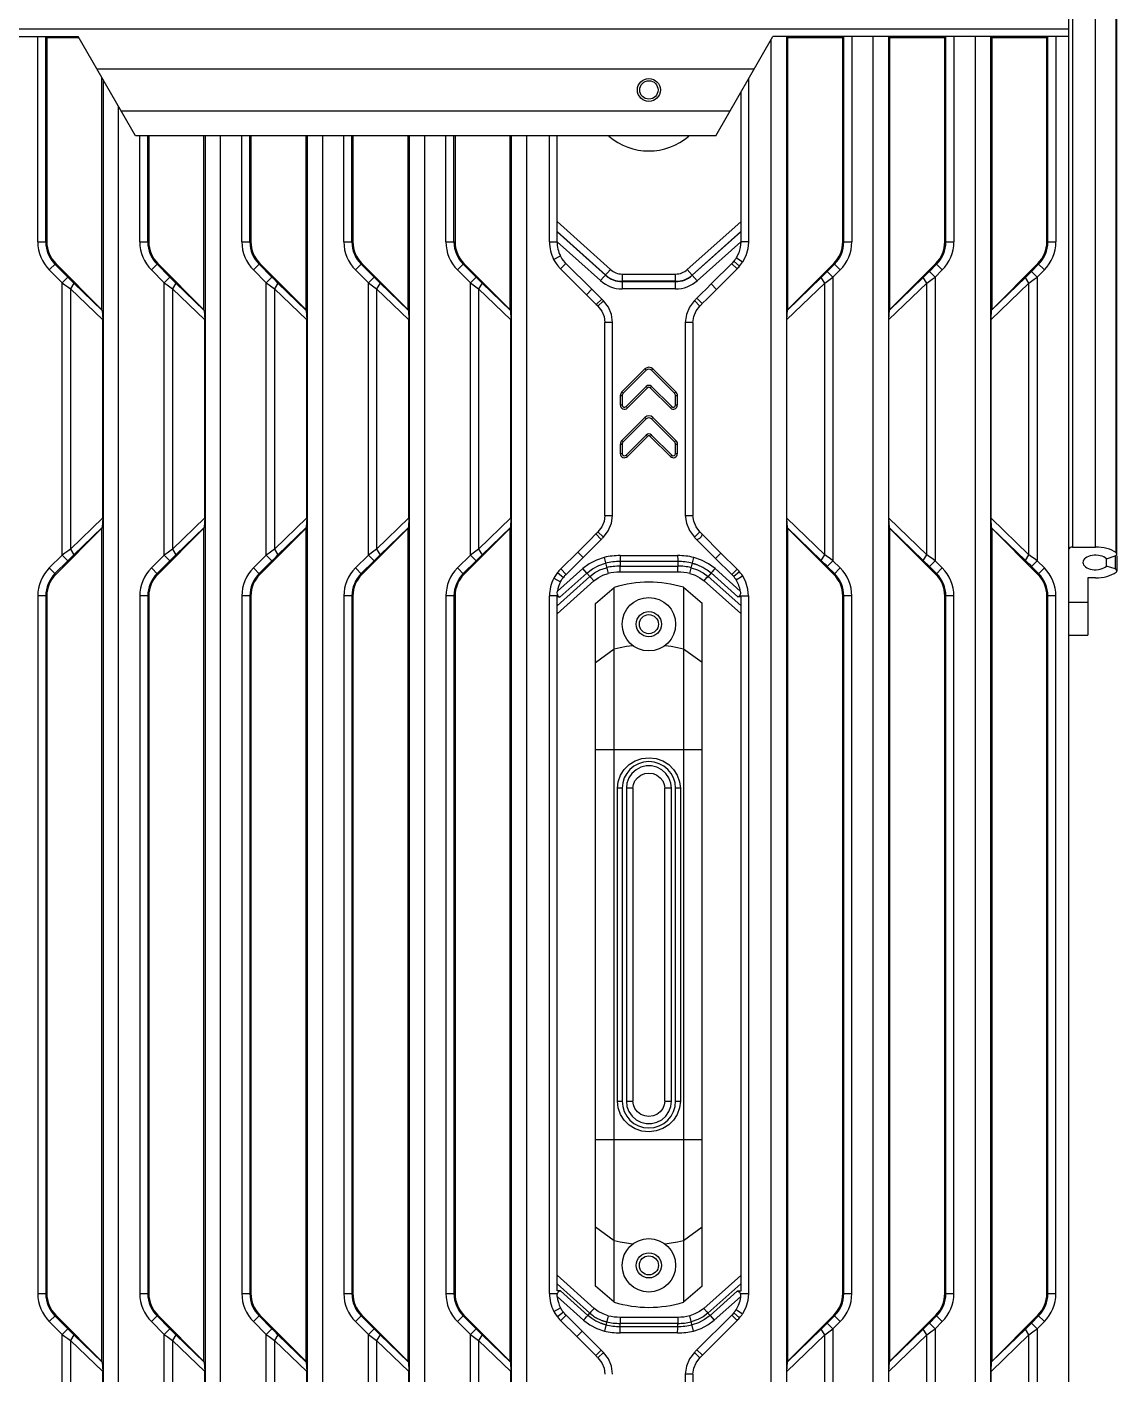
# Model space of a CAD drawing. Header units: millimetres. Extents: x -3132 to 28633, y 682 to 5849.
# Drawn here: x 3323.7 to 3466.5, y 1895 to 2071.5 of the extents above; entities that cross this region are included whole.
import ezdxf

# ---------------------------------------------------------------- set-up
doc = ezdxf.new("R2010")
doc.units = ezdxf.units.MM

msp = doc.modelspace()

# ---------------------------------------------------------------- linework, layer by layer
at = {"linetype": 'Continuous'}
for p, q in [((3460.154, 1837.759), (3460.154, 2564.759)), ((3460.654, 2399.146), (3460.654, 2003.372)), ((3463.654, 2003.372), (3463.654, 2399.146)), ((3466.351, 2002.639), (3466.351, 2399.878)), ((3466.465, 2002.455), (3466.465, 2075.373)), ((3291.654, 2071.259), (3460.154, 2071.259)), ((3301.154, 2070.259), (3330.398, 2070.259)), ((3325.09, 2043.343), (3325.09, 2070.259)), ((3326.143, 2043.343), (3326.145, 2070.266)), ((3326.278, 2070.127), (3326.151, 2070.259)), ((3337.904, 2057.259), (3330.398, 2070.259)), ((3413.904, 2057.259), (3421.409, 2070.259)), ((3460.154, 2070.259), (3421.409, 2070.259)), ((3423.182, 2070.259), (3423.182, 1847.259)), ((3423.323, 2070.127), (3423.192, 2070.258)), ((3430.55, 2070.127), (3430.675, 2070.259)), ((3430.684, 2043.343), (3430.672, 2070.266)), ((3431.737, 2070.259), (3431.737, 2043.343)), ((3434.555, 1847.259), (3434.555, 2070.259)), ((3436.552, 2070.259), (3436.552, 1847.259)), ((3436.693, 2070.127), (3436.562, 2070.258)), ((3443.92, 2070.127), (3444.045, 2070.259)), ((3444.054, 2043.343), (3444.042, 2070.266)), ((3445.107, 2070.259), (3445.107, 2043.343)), ((3447.925, 1847.259), (3447.925, 2070.259)), ((3449.922, 2070.259), (3449.922, 1847.259)), ((3450.063, 2070.127), (3449.932, 2070.258)), ((3457.29, 2070.127), (3457.415, 2070.259)), ((3457.424, 2043.343), (3457.412, 2070.266)), ((3458.477, 2070.259), (3458.477, 2043.343)), ((3326.278, 2070.127), (3326.278, 2043.343)), ((3326.278, 2070.127), (3330.475, 2070.127)), ((3421.185, 1847.259), (3421.185, 2069.87)), ((3423.323, 2070.127), (3430.55, 2070.127)), ((3423.323, 2070.127), (3423.323, 2034.453)), ((3430.55, 2043.343), (3430.55, 2070.127)), ((3436.693, 2070.127), (3443.92, 2070.127)), ((3436.693, 2070.127), (3436.693, 2034.453)), ((3443.92, 2043.343), (3443.92, 2070.127)), ((3450.063, 2070.127), (3457.29, 2070.127)), ((3450.063, 2070.127), (3450.063, 2034.453)), ((3457.29, 2043.343), (3457.29, 2070.127)), ((3332.852, 2066.009), (3418.955, 2066.009)), ((3333.504, 2034.46), (3333.504, 2064.88)), ((3333.65, 2064.627), (3333.65, 1847.259)), ((3418.184, 2064.672), (3418.184, 2043.344)), ((3417.184, 2062.94), (3417.184, 2043.354)), ((3335.643, 2061.175), (3335.643, 1847.259)), ((3336.027, 2060.509), (3415.78, 2060.509)), ((3413.904, 2057.259), (3337.904, 2057.259)), ((3338.46, 2043.343), (3338.46, 2057.259)), ((3339.513, 2043.343), (3339.514, 2057.259)), ((3339.648, 2057.259), (3339.648, 2043.343)), ((3346.874, 2034.46), (3346.874, 2057.259)), ((3347.02, 2057.259), (3347.02, 1847.259)), ((3349.013, 2057.259), (3349.013, 1847.259)), ((3351.83, 2043.343), (3351.83, 2057.259)), ((3352.883, 2043.343), (3352.884, 2057.259)), ((3353.018, 2057.259), (3353.018, 2043.343)), ((3360.244, 2034.46), (3360.244, 2057.259)), ((3360.39, 2057.259), (3360.39, 1847.259)), ((3362.383, 2057.259), (3362.383, 1847.259)), ((3365.2, 2043.343), (3365.2, 2057.259)), ((3366.253, 2043.343), (3366.254, 2057.259)), ((3366.388, 2057.259), (3366.388, 2043.343)), ((3373.614, 2034.46), (3373.614, 2057.259)), ((3373.76, 2057.259), (3373.76, 1847.259)), ((3375.753, 2057.259), (3375.753, 1847.259)), ((3378.57, 2043.343), (3378.57, 2057.259)), ((3379.623, 2043.343), (3379.624, 2057.259)), ((3379.758, 2057.259), (3379.758, 2043.343)), ((3386.984, 2034.46), (3386.984, 2057.259)), ((3387.13, 2057.259), (3387.13, 1847.259)), ((3389.123, 2057.259), (3389.123, 1847.259)), ((3392.124, 2043.343), (3392.124, 2057.259)), ((3393.124, 2043.368), (3393.124, 2057.259)), ((3400.13, 2039.715), (3393.123, 2046.002)), ((3417.184, 2045.976), (3410.181, 2039.712)), ((3399.497, 2039.009), (3393.124, 2044.727)), ((3393.124, 2044.668), (3399.467, 2038.976)), ((3417.184, 2044.703), (3410.814, 2039.005)), ((3410.843, 2038.972), (3417.184, 2044.644)), ((3325.09, 2043.343), (3326.278, 2043.343)), ((3338.46, 2043.343), (3339.648, 2043.343)), ((3351.83, 2043.343), (3353.018, 2043.343)), ((3365.2, 2043.343), (3366.388, 2043.343)), ((3378.57, 2043.343), (3379.758, 2043.343)), ((3392.124, 2043.343), (3393.123, 2043.376)), ((3393.124, 2043.375), (3398.834, 2038.27)), ((3411.476, 2038.265), (3417.184, 2043.36)), ((3418.184, 2043.344), (3417.185, 2043.36)), ((3430.55, 2043.343), (3431.737, 2043.343)), ((3443.92, 2043.343), (3445.107, 2043.343)), ((3457.29, 2043.343), (3458.477, 2043.343)), ((3327.449, 2040.514), (3326.609, 2039.674)), ((3329.042, 2038.732), (3327.354, 2040.419)), ((3333.504, 2034.46), (3327.449, 2040.514)), ((3340.819, 2040.514), (3339.979, 2039.674)), ((3342.412, 2038.732), (3340.724, 2040.419)), ((3346.874, 2034.46), (3340.819, 2040.514)), ((3354.189, 2040.514), (3353.349, 2039.674)), ((3355.782, 2038.732), (3354.094, 2040.419)), ((3360.244, 2034.46), (3354.189, 2040.514)), ((3367.559, 2040.514), (3366.719, 2039.674)), ((3369.152, 2038.732), (3367.464, 2040.419)), ((3373.614, 2034.46), (3367.559, 2040.514)), ((3380.929, 2040.514), (3380.089, 2039.674)), ((3382.522, 2038.732), (3380.834, 2040.419)), ((3386.984, 2034.46), (3380.929, 2040.514)), ((3392.679, 2041.052), (3393.571, 2041.505)), ((3393.59, 2039.818), (3394.291, 2040.531)), ((3397.695, 2037.132), (3394.291, 2040.531)), ((3416.087, 2040.62), (3413.31, 2037.835)), ((3416.699, 2039.817), (3415.997, 2040.529)), ((3417.03, 2040.175), (3416.264, 2040.817)), ((3417.428, 2040.703), (3416.585, 2041.243)), ((3429.378, 2040.514), (3423.323, 2034.453)), ((3428.523, 2039.469), (3429.473, 2040.419)), ((3430.218, 2039.674), (3429.378, 2040.514)), ((3442.748, 2040.514), (3436.693, 2034.453)), ((3441.893, 2039.469), (3442.843, 2040.419)), ((3443.588, 2039.674), (3442.748, 2040.514)), ((3456.118, 2040.514), (3450.063, 2034.453)), ((3455.263, 2039.469), (3456.213, 2040.419)), ((3456.958, 2039.674), (3456.118, 2040.514)), ((3326.609, 2039.674), (3328.297, 2037.987)), ((3328.297, 2037.987), (3329.042, 2038.732)), ((3339.979, 2039.674), (3341.667, 2037.987)), ((3341.667, 2037.987), (3342.412, 2038.732)), ((3353.349, 2039.674), (3355.037, 2037.987)), ((3355.037, 2037.987), (3355.782, 2038.732)), ((3366.719, 2039.674), (3368.407, 2037.987)), ((3368.407, 2037.987), (3369.152, 2038.732)), ((3380.089, 2039.674), (3381.777, 2037.987)), ((3381.777, 2037.987), (3382.522, 2038.732)), ((3393.59, 2039.818), (3396.989, 2036.424)), ((3398.834, 2038.27), (3400.13, 2039.715)), ((3401.653, 2039.132), (3408.662, 2039.132)), ((3401.653, 2039.132), (3401.653, 2037.19)), ((3408.662, 2037.19), (3408.662, 2039.132)), ((3410.181, 2039.712), (3411.476, 2038.265)), ((3414.018, 2037.128), (3416.699, 2039.817)), ((3427.736, 2038.696), (3423.309, 2034.422)), ((3428.199, 2037.951), (3427.736, 2038.696)), ((3428.523, 2039.469), (3429.268, 2038.724)), ((3429.268, 2038.724), (3430.218, 2039.674)), ((3429.268, 2038.724), (3429.268, 2001.581)), ((3441.106, 2038.696), (3436.679, 2034.422)), ((3441.569, 2037.951), (3441.106, 2038.696)), ((3441.893, 2039.469), (3442.638, 2038.724)), ((3442.638, 2038.724), (3443.588, 2039.674)), ((3442.638, 2038.724), (3442.638, 2001.581)), ((3454.476, 2038.696), (3450.049, 2034.422)), ((3454.939, 2037.951), (3454.476, 2038.696)), ((3455.263, 2039.469), (3456.008, 2038.724)), ((3456.008, 2038.724), (3456.958, 2039.674)), ((3456.008, 2038.724), (3456.008, 2001.581)), ((3328.297, 2002.318), (3328.297, 2037.987)), ((3329.828, 2037.959), (3329.366, 2037.214)), ((3329.366, 2037.214), (3333.607, 2033.118)), ((3329.366, 2037.214), (3329.366, 2003.091)), ((3333.539, 2034.376), (3329.828, 2037.959)), ((3341.667, 2002.318), (3341.667, 2037.987)), ((3343.198, 2037.959), (3342.736, 2037.214)), ((3342.736, 2037.214), (3346.977, 2033.118)), ((3342.736, 2037.214), (3342.736, 2003.091)), ((3346.909, 2034.376), (3343.198, 2037.959)), ((3355.037, 2002.318), (3355.037, 2037.987)), ((3356.568, 2037.959), (3356.106, 2037.214)), ((3356.106, 2037.214), (3360.347, 2033.118)), ((3356.106, 2037.214), (3356.106, 2003.091)), ((3360.279, 2034.376), (3356.568, 2037.959)), ((3368.407, 2002.318), (3368.407, 2037.987)), ((3369.938, 2037.959), (3369.476, 2037.214)), ((3369.476, 2037.214), (3373.717, 2033.118)), ((3369.476, 2037.214), (3369.476, 2003.091)), ((3373.649, 2034.376), (3369.938, 2037.959)), ((3381.777, 2002.318), (3381.777, 2037.987)), ((3383.308, 2037.959), (3382.846, 2037.214)), ((3382.846, 2037.214), (3387.087, 2033.118)), ((3382.846, 2037.214), (3382.846, 2003.091)), ((3387.019, 2034.376), (3383.308, 2037.959)), ((3396.989, 2036.424), (3397.695, 2037.132)), ((3398.971, 2035.864), (3397.695, 2037.132)), ((3408.662, 2038.183), (3401.653, 2038.183)), ((3401.653, 2038.139), (3408.662, 2038.139)), ((3408.662, 2037.19), (3401.653, 2037.19)), ((3413.31, 2037.835), (3414.017, 2037.129)), ((3423.238, 2033.16), (3428.199, 2037.951)), ((3428.199, 2002.354), (3428.199, 2037.951)), ((3436.608, 2033.16), (3441.569, 2037.951)), ((3441.569, 2002.354), (3441.569, 2037.951)), ((3449.978, 2033.16), (3454.939, 2037.951)), ((3454.939, 2002.354), (3454.939, 2037.951)), ((3396.989, 2036.424), (3398.266, 2035.155)), ((3398.266, 2035.155), (3398.971, 2035.864)), ((3398.486, 2034.936), (3399.195, 2035.642)), ((3411.824, 2034.944), (3411.116, 2035.65)), ((3412.15, 2035.268), (3411.443, 2035.975)), ((3333.539, 2034.376), (3333.607, 2033.118)), ((3346.909, 2034.376), (3346.874, 2034.46)), ((3346.909, 2034.376), (3346.977, 2033.118)), ((3360.279, 2034.376), (3360.244, 2034.46)), ((3360.279, 2034.376), (3360.347, 2033.118)), ((3373.649, 2034.376), (3373.614, 2034.46)), ((3373.649, 2034.376), (3373.717, 2033.118)), ((3387.019, 2034.376), (3386.984, 2034.46)), ((3387.019, 2034.376), (3387.087, 2033.118)), ((3423.238, 2033.16), (3423.306, 2034.425)), ((3423.309, 2034.422), (3423.32, 2034.456)), ((3436.608, 2033.16), (3436.676, 2034.425)), ((3436.679, 2034.422), (3436.69, 2034.456)), ((3449.978, 2033.16), (3450.046, 2034.425)), ((3450.049, 2034.422), (3450.06, 2034.456)), ((3333.607, 2007.187), (3333.607, 2033.118)), ((3346.977, 2007.187), (3346.977, 2033.118)), ((3360.347, 2007.187), (3360.347, 2033.118)), ((3373.717, 2007.187), (3373.717, 2033.118)), ((3387.087, 2007.187), (3387.087, 2033.118)), ((3400.377, 2032.805), (3399.377, 2032.805)), ((3399.377, 2007.501), (3399.377, 2032.805)), ((3400.377, 2007.501), (3400.377, 2032.804)), ((3410.928, 2032.804), (3409.928, 2032.804)), ((3409.928, 2032.804), (3409.928, 2007.5)), ((3410.928, 2032.804), (3410.928, 2007.5)), ((3423.238, 2007.145), (3423.238, 2033.16)), ((3436.608, 2007.145), (3436.608, 2033.16)), ((3449.978, 2007.145), (3449.978, 2033.16)), ((3404.623, 2026.703), (3401.623, 2023.703)), ((3401.8, 2023.527), (3404.8, 2026.527)), ((3404.8, 2026.527), (3404.623, 2026.703)), ((3405.684, 2026.703), (3405.507, 2026.527)), ((3405.507, 2026.527), (3408.507, 2023.527)), ((3408.684, 2023.703), (3405.684, 2026.703)), ((3404.8, 2024.405), (3402.166, 2021.771)), ((3404.977, 2024.229), (3404.8, 2024.405)), ((3405.507, 2024.405), (3405.33, 2024.229)), ((3408.142, 2021.771), (3405.507, 2024.405)), ((3401.654, 2023.173), (3401.404, 2023.173)), ((3401.404, 2023.173), (3401.404, 2021.983)), ((3401.623, 2023.703), (3401.8, 2023.527)), ((3401.654, 2023.173), (3401.654, 2021.983)), ((3402.343, 2021.594), (3404.977, 2024.229)), ((3405.33, 2024.229), (3407.965, 2021.594)), ((3408.507, 2023.527), (3408.684, 2023.703)), ((3408.904, 2023.173), (3408.654, 2023.173)), ((3408.654, 2021.983), (3408.654, 2023.173)), ((3408.904, 2021.983), (3408.904, 2023.173)), ((3401.404, 2021.983), (3401.654, 2021.983)), ((3402.166, 2021.771), (3402.343, 2021.594)), ((3407.965, 2021.594), (3408.142, 2021.771)), ((3408.654, 2021.983), (3408.904, 2021.983)), ((3404.623, 2020.339), (3401.623, 2017.339)), ((3401.8, 2017.163), (3404.8, 2020.163)), ((3404.8, 2020.163), (3404.623, 2020.339)), ((3405.684, 2020.339), (3405.507, 2020.163)), ((3405.507, 2020.163), (3408.507, 2017.163)), ((3408.684, 2017.339), (3405.684, 2020.339)), ((3401.623, 2017.339), (3401.8, 2017.163)), ((3404.8, 2018.041), (3402.166, 2015.407)), ((3402.343, 2015.23), (3404.977, 2017.865)), ((3404.977, 2017.865), (3404.8, 2018.041)), ((3405.507, 2018.041), (3405.33, 2017.865)), ((3405.33, 2017.865), (3407.965, 2015.23)), ((3408.142, 2015.407), (3405.507, 2018.041)), ((3408.507, 2017.163), (3408.684, 2017.339)), ((3401.654, 2016.809), (3401.404, 2016.809)), ((3401.404, 2016.809), (3401.404, 2015.619)), ((3401.404, 2015.619), (3401.654, 2015.619)), ((3401.654, 2016.809), (3401.654, 2015.619)), ((3408.904, 2016.809), (3408.654, 2016.809)), ((3408.654, 2015.619), (3408.654, 2016.809)), ((3408.654, 2015.619), (3408.904, 2015.619)), ((3408.904, 2015.619), (3408.904, 2016.809)), ((3402.166, 2015.407), (3402.343, 2015.23)), ((3407.965, 2015.23), (3408.142, 2015.407)), ((3333.607, 2007.187), (3329.366, 2003.091)), ((3333.607, 2007.187), (3333.539, 2005.929)), ((3346.977, 2007.187), (3342.736, 2003.091)), ((3346.977, 2007.187), (3346.909, 2005.929)), ((3360.347, 2007.187), (3356.106, 2003.091)), ((3360.347, 2007.187), (3360.279, 2005.929)), ((3373.717, 2007.187), (3369.476, 2003.091)), ((3373.717, 2007.187), (3373.649, 2005.929)), ((3387.087, 2007.187), (3382.846, 2003.091)), ((3387.087, 2007.187), (3387.019, 2005.929)), ((3399.377, 2007.501), (3400.377, 2007.501)), ((3409.928, 2007.5), (3410.928, 2007.5)), ((3428.199, 2002.354), (3423.238, 2007.145)), ((3423.306, 2005.88), (3423.238, 2007.145)), ((3441.569, 2002.354), (3436.608, 2007.145)), ((3436.676, 2005.88), (3436.608, 2007.145)), ((3454.939, 2002.354), (3449.978, 2007.145)), ((3450.046, 2005.88), (3449.978, 2007.145)), ((3327.449, 1999.79), (3333.504, 2005.845)), ((3329.828, 2002.346), (3333.539, 2005.929)), ((3333.539, 2005.929), (3333.504, 2005.845)), ((3333.504, 1896.673), (3333.504, 2005.845)), ((3340.819, 1999.79), (3346.874, 2005.845)), ((3343.198, 2002.346), (3346.909, 2005.929)), ((3346.909, 2005.929), (3346.874, 2005.845)), ((3346.874, 1896.673), (3346.874, 2005.845)), ((3354.189, 1999.79), (3360.244, 2005.845)), ((3356.568, 2002.346), (3360.279, 2005.929)), ((3360.279, 2005.929), (3360.244, 2005.845)), ((3360.244, 1896.673), (3360.244, 2005.845)), ((3367.559, 1999.79), (3373.614, 2005.845)), ((3369.938, 2002.346), (3373.649, 2005.929)), ((3373.649, 2005.929), (3373.614, 2005.845)), ((3373.614, 1896.673), (3373.614, 2005.845)), ((3380.929, 1999.79), (3386.984, 2005.845)), ((3383.308, 2002.346), (3387.019, 2005.929)), ((3387.019, 2005.929), (3386.984, 2005.845)), ((3386.984, 1896.673), (3386.984, 2005.845)), ((3398.2, 2005.085), (3398.907, 2004.377)), ((3398.481, 2005.364), (3399.189, 2004.657)), ((3411.819, 2005.366), (3411.11, 2004.661)), ((3414.594, 2002.587), (3412.152, 2005.035)), ((3423.307, 2005.866), (3423.323, 2005.866)), ((3423.309, 2005.883), (3427.736, 2001.609)), ((3423.323, 2005.866), (3423.323, 1896.666)), ((3423.323, 2005.852), (3429.378, 1999.79)), ((3436.677, 2005.866), (3436.693, 2005.866)), ((3436.679, 2005.883), (3441.106, 2001.609)), ((3436.693, 2005.866), (3436.693, 1896.666)), ((3436.693, 2005.852), (3442.748, 1999.79)), ((3450.047, 2005.866), (3450.063, 2005.866)), ((3450.049, 2005.883), (3454.476, 2001.609)), ((3450.063, 2005.866), (3450.063, 1896.666)), ((3450.063, 2005.852), (3456.118, 1999.79)), ((3411.445, 2004.328), (3413.887, 2001.88)), ((3460.654, 2003.372), (3463.654, 2003.372)), ((3328.297, 2002.318), (3326.609, 2000.63)), ((3329.042, 2001.573), (3327.354, 1999.885)), ((3329.042, 2001.573), (3328.297, 2002.318)), ((3329.366, 2003.091), (3329.828, 2002.346)), ((3341.667, 2002.318), (3339.979, 2000.63)), ((3342.412, 2001.573), (3340.724, 1999.885)), ((3342.412, 2001.573), (3341.667, 2002.318)), ((3342.736, 2003.091), (3343.198, 2002.346)), ((3355.037, 2002.318), (3353.349, 2000.63)), ((3355.782, 2001.573), (3354.094, 1999.885)), ((3355.782, 2001.573), (3355.037, 2002.318)), ((3356.106, 2003.091), (3356.568, 2002.346)), ((3368.407, 2002.318), (3366.719, 2000.63)), ((3369.152, 2001.573), (3367.464, 1999.885)), ((3369.152, 2001.573), (3368.407, 2002.318)), ((3369.476, 2003.091), (3369.938, 2002.346)), ((3381.777, 2002.318), (3380.089, 2000.63)), ((3382.522, 2001.573), (3380.834, 1999.885)), ((3382.522, 2001.573), (3381.777, 2002.318)), ((3382.846, 2003.091), (3383.308, 2002.346)), ((3395.834, 2002.713), (3393.603, 2000.5)), ((3394.301, 1999.784), (3396.541, 2002.005)), ((3395.834, 2002.713), (3396.541, 2002.005)), ((3399.29, 2002.006), (3399.804, 1999.906)), ((3408.929, 2001.463), (3401.379, 2001.462)), ((3401.379, 2001.462), (3401.379, 2000.863)), ((3401.384, 2002.243), (3408.923, 2002.244)), ((3408.929, 2001.463), (3408.928, 2000.863)), ((3410.526, 1999.904), (3411.044, 2002.002)), ((3414.594, 2002.587), (3413.887, 2001.88)), ((3413.887, 2001.88), (3416.01, 1999.763)), ((3416.712, 2000.475), (3414.594, 2002.587)), ((3427.736, 2001.609), (3428.199, 2002.354)), ((3429.268, 2001.581), (3428.523, 2000.836)), ((3430.218, 2000.63), (3429.268, 2001.581)), ((3441.106, 2001.609), (3441.569, 2002.354)), ((3442.638, 2001.581), (3441.893, 2000.836)), ((3443.588, 2000.63), (3442.638, 2001.581)), ((3454.476, 2001.609), (3454.939, 2002.354)), ((3456.008, 2001.581), (3455.263, 2000.836)), ((3456.958, 2000.63), (3456.008, 2001.581)), ((3465.083, 2001.828), (3466.215, 2002.205)), ((3465.083, 2000.875), (3465.083, 2001.828)), ((3466.215, 2002.205), (3466.215, 2000.498)), ((3466.465, 2002.205), (3466.465, 2000.248)), ((3326.609, 2000.63), (3327.449, 1999.79)), ((3339.979, 2000.63), (3340.819, 1999.79)), ((3353.349, 2000.63), (3354.189, 1999.79)), ((3366.719, 2000.63), (3367.559, 1999.79)), ((3380.089, 2000.63), (3380.929, 1999.79)), ((3393.166, 2000.014), (3393.952, 1999.396)), ((3396.49, 2000.55), (3393.17, 1997.571)), ((3397.007, 1999.965), (3393.499, 1996.817)), ((3393.603, 2000.5), (3394.301, 1999.784)), ((3397.007, 1999.965), (3396.49, 2000.55)), ((3397.007, 1999.965), (3397.409, 1999.52)), ((3408.936, 2000.082), (3401.372, 2000.082)), ((3401.379, 2000.863), (3408.928, 2000.863)), ((3413.305, 1999.972), (3412.904, 1999.527)), ((3416.808, 1996.838), (3413.305, 1999.972)), ((3417.132, 1997.597), (3413.822, 2000.558)), ((3416.712, 2000.475), (3416.01, 1999.763)), ((3417.028, 2000.132), (3416.263, 1999.489)), ((3429.473, 1999.885), (3428.523, 2000.836)), ((3429.378, 1999.79), (3430.218, 2000.63)), ((3442.843, 1999.885), (3441.893, 2000.836)), ((3442.748, 1999.79), (3443.588, 2000.63)), ((3456.213, 1999.885), (3455.263, 2000.836)), ((3456.118, 1999.79), (3456.958, 2000.63)), ((3466.215, 2000.498), (3465.083, 2000.875)), ((3392.697, 1999.288), (3393.585, 1998.827)), ((3393.124, 1995.675), (3397.409, 1999.52)), ((3393.126, 1994.628), (3397.926, 1998.935)), ((3397.555, 1999.358), (3397.409, 1999.52)), ((3397.926, 1998.935), (3397.555, 1999.358)), ((3398.154, 1995.993), (3400.618, 1998.085)), ((3400.618, 1904.433), (3400.618, 1998.085)), ((3409.685, 1998.097), (3412.154, 1996.004)), ((3409.685, 1998.097), (3409.685, 1904.421)), ((3412.388, 1998.94), (3412.76, 1999.362)), ((3412.388, 1998.94), (3417.184, 1994.651)), ((3412.76, 1999.362), (3412.904, 1999.527)), ((3412.904, 1999.527), (3417.184, 1995.698)), ((3416.588, 1999.06), (3417.438, 1999.588)), ((3463.654, 1999.331), (3462.654, 1999.331)), ((3462.654, 1999.331), (3462.654, 1991.825)), ((3325.09, 1996.962), (3325.09, 1905.556)), ((3326.278, 1996.962), (3325.09, 1996.962)), ((3326.143, 1996.962), (3326.143, 1905.556)), ((3326.278, 1996.962), (3326.278, 1905.556)), ((3338.46, 1996.962), (3338.46, 1905.556)), ((3339.648, 1996.962), (3338.46, 1996.962)), ((3339.513, 1996.962), (3339.513, 1905.556)), ((3339.648, 1996.962), (3339.648, 1905.556)), ((3351.83, 1996.962), (3351.83, 1905.556)), ((3353.018, 1996.962), (3351.83, 1996.962)), ((3352.883, 1996.962), (3352.883, 1905.556)), ((3353.018, 1996.962), (3353.018, 1905.556)), ((3366.388, 1996.962), (3365.2, 1996.962)), ((3365.2, 1996.962), (3365.2, 1905.556)), ((3366.253, 1996.962), (3366.253, 1905.556)), ((3366.388, 1996.962), (3366.388, 1905.556)), ((3379.758, 1996.962), (3378.57, 1996.962)), ((3378.57, 1996.962), (3378.57, 1905.556)), ((3379.623, 1996.962), (3379.623, 1905.556)), ((3379.758, 1996.962), (3379.758, 1905.556)), ((3393.269, 1996.962), (3392.124, 1996.962)), ((3392.124, 1905.556), (3392.124, 1996.962)), ((3393.128, 1905.901), (3393.123, 1996.883)), ((3393.124, 1996.883), (3393.499, 1996.817)), ((3416.808, 1996.838), (3417.184, 1996.906)), ((3417.018, 1996.96), (3418.184, 1996.96)), ((3417.077, 1997.047), (3417.02, 1996.962)), ((3417.184, 1996.906), (3417.184, 1905.881)), ((3418.184, 1996.96), (3418.184, 1905.556)), ((3431.737, 1996.962), (3430.55, 1996.962)), ((3430.55, 1905.556), (3430.55, 1996.962)), ((3430.684, 1905.556), (3430.684, 1996.962)), ((3431.737, 1905.556), (3431.737, 1996.962)), ((3445.107, 1996.962), (3443.92, 1996.962)), ((3443.92, 1905.556), (3443.92, 1996.962)), ((3444.054, 1905.556), (3444.054, 1996.962)), ((3445.107, 1905.556), (3445.107, 1996.962)), ((3458.477, 1996.962), (3457.29, 1996.962)), ((3457.29, 1905.556), (3457.29, 1996.962)), ((3457.424, 1905.556), (3457.424, 1996.962)), ((3458.477, 1905.556), (3458.477, 1996.962)), ((3460.154, 1996.155), (3462.654, 1996.155)), ((3398.154, 1906.524), (3398.154, 1995.993)), ((3412.154, 1906.514), (3412.154, 1996.004)), ((3460.154, 1991.825), (3462.654, 1991.825)), ((3398.154, 1988.258), (3400.618, 1990.033)), ((3409.685, 1990.044), (3412.154, 1988.267)), ((3412.154, 1976.785), (3398.154, 1976.785)), ((3401.654, 1971.759), (3401.032, 1971.759)), ((3401.032, 1930.759), (3401.032, 1971.759)), ((3401.654, 1971.759), (3401.654, 1930.759)), ((3403.069, 1971.759), (3402.204, 1971.759)), ((3402.204, 1971.759), (3402.204, 1930.759)), ((3403.069, 1971.759), (3403.069, 1930.759)), ((3408.104, 1971.759), (3407.237, 1971.759)), ((3407.237, 1930.759), (3407.237, 1971.759)), ((3408.104, 1930.759), (3408.104, 1971.759)), ((3409.274, 1971.759), (3408.654, 1971.759)), ((3408.654, 1930.759), (3408.654, 1971.759)), ((3409.274, 1971.759), (3409.274, 1930.759)), ((3401.032, 1930.759), (3401.654, 1930.759)), ((3402.204, 1930.759), (3403.069, 1930.759)), ((3407.237, 1930.759), (3408.104, 1930.759)), ((3408.654, 1930.759), (3409.274, 1930.759)), ((3398.154, 1925.733), (3412.154, 1925.733)), ((3400.618, 1912.484), (3398.154, 1914.26)), ((3412.154, 1914.251), (3409.685, 1912.474)), ((3397.967, 1903.62), (3393.126, 1907.963)), ((3417.184, 1907.94), (3412.347, 1903.614)), ((3397.418, 1902.995), (3393.128, 1906.844)), ((3400.618, 1904.433), (3398.154, 1906.524)), ((3412.154, 1906.514), (3409.685, 1904.421)), ((3417.184, 1906.824), (3412.896, 1902.989)), ((3325.09, 1905.556), (3326.278, 1905.556)), ((3338.46, 1905.556), (3339.648, 1905.556)), ((3351.83, 1905.556), (3353.018, 1905.556)), ((3365.2, 1905.556), (3366.388, 1905.556)), ((3378.57, 1905.556), (3379.758, 1905.556)), ((3392.124, 1905.556), (3393.173, 1905.556)), ((3393.569, 1905.902), (3393.127, 1905.901)), ((3393.143, 1905.167), (3396.594, 1902.07)), ((3393.569, 1905.902), (3397.145, 1902.694)), ((3413.169, 1902.688), (3416.738, 1905.881)), ((3413.718, 1902.063), (3417.161, 1905.142)), ((3417.184, 1905.881), (3416.738, 1905.881)), ((3417.127, 1905.556), (3418.184, 1905.556)), ((3430.55, 1905.556), (3431.737, 1905.556)), ((3443.92, 1905.556), (3445.107, 1905.556)), ((3457.29, 1905.556), (3458.477, 1905.556)), ((3327.449, 1902.727), (3326.609, 1901.887)), ((3327.354, 1902.632), (3329.042, 1900.945)), ((3333.504, 1896.673), (3327.449, 1902.727)), ((3340.819, 1902.727), (3339.979, 1901.887)), ((3340.724, 1902.632), (3342.412, 1900.945)), ((3346.874, 1896.673), (3340.819, 1902.727)), ((3354.189, 1902.727), (3353.349, 1901.887)), ((3354.094, 1902.632), (3355.782, 1900.945)), ((3360.244, 1896.673), (3354.189, 1902.727)), ((3367.559, 1902.727), (3366.719, 1901.887)), ((3367.464, 1902.632), (3369.152, 1900.945)), ((3373.614, 1896.673), (3367.559, 1902.727)), ((3380.929, 1902.727), (3380.089, 1901.887)), ((3380.834, 1902.632), (3382.522, 1900.945)), ((3386.984, 1896.673), (3380.929, 1902.727)), ((3392.698, 1903.23), (3393.585, 1903.691)), ((3393.952, 1903.122), (3393.166, 1902.503)), ((3393.606, 1902.015), (3394.301, 1902.734)), ((3396.404, 1900.649), (3394.301, 1902.734)), ((3397.145, 1902.694), (3397.418, 1902.995)), ((3397.564, 1903.163), (3397.418, 1902.995)), ((3397.967, 1903.62), (3397.564, 1903.163)), ((3399.817, 1902.665), (3399.325, 1900.654)), ((3411.009, 1900.657), (3410.513, 1902.667)), ((3416.008, 1902.753), (3411.452, 1898.197)), ((3412.347, 1903.614), (3412.748, 1903.155)), ((3412.748, 1903.155), (3412.896, 1902.989)), ((3413.169, 1902.688), (3412.896, 1902.989)), ((3413.169, 1902.688), (3413.718, 1902.063)), ((3416.709, 1902.039), (3416.008, 1902.753)), ((3417.028, 1902.385), (3416.263, 1903.029)), ((3416.585, 1903.454), (3417.435, 1902.929)), ((3429.378, 1902.727), (3423.323, 1896.666)), ((3428.523, 1901.682), (3429.473, 1902.632)), ((3430.218, 1901.887), (3429.378, 1902.727)), ((3442.748, 1902.727), (3436.693, 1896.666)), ((3441.893, 1901.682), (3442.843, 1902.632)), ((3443.588, 1901.887), (3442.748, 1902.727)), ((3456.118, 1902.727), (3450.063, 1896.666)), ((3455.263, 1901.682), (3456.213, 1902.632)), ((3456.958, 1901.887), (3456.118, 1902.727)), ((3326.609, 1901.887), (3328.297, 1900.2)), ((3328.297, 1900.2), (3329.042, 1900.945)), ((3339.979, 1901.887), (3341.667, 1900.2)), ((3341.667, 1900.2), (3342.412, 1900.945)), ((3353.349, 1901.887), (3355.037, 1900.2)), ((3355.037, 1900.2), (3355.782, 1900.945)), ((3366.719, 1901.887), (3368.407, 1900.2)), ((3368.407, 1900.2), (3369.152, 1900.945)), ((3380.089, 1901.887), (3381.777, 1900.2)), ((3381.777, 1900.2), (3382.522, 1900.945)), ((3393.623, 1901.998), (3395.698, 1899.941)), ((3401.372, 1902.49), (3408.936, 1902.49)), ((3401.378, 1901.252), (3401.379, 1901.658)), ((3401.378, 1901.252), (3408.929, 1901.252)), ((3408.928, 1901.658), (3401.379, 1901.658)), ((3408.929, 1901.252), (3408.928, 1901.658)), ((3412.159, 1897.489), (3416.709, 1902.039)), ((3427.736, 1900.909), (3423.309, 1896.635)), ((3428.199, 1900.164), (3427.736, 1900.909)), ((3428.523, 1901.682), (3429.268, 1900.937)), ((3429.268, 1900.937), (3430.218, 1901.887)), ((3429.268, 1900.937), (3429.268, 1863.794)), ((3441.106, 1900.909), (3436.679, 1896.635)), ((3441.569, 1900.164), (3441.106, 1900.909)), ((3441.893, 1901.682), (3442.638, 1900.937)), ((3442.638, 1900.937), (3443.588, 1901.887)), ((3442.638, 1900.937), (3442.638, 1863.794)), ((3454.476, 1900.909), (3450.049, 1896.635)), ((3454.939, 1900.164), (3454.476, 1900.909)), ((3455.263, 1901.682), (3456.008, 1900.937)), ((3456.008, 1900.937), (3456.958, 1901.887)), ((3456.008, 1900.937), (3456.008, 1863.794)), ((3328.297, 1864.531), (3328.297, 1900.2)), ((3329.828, 1900.172), (3329.366, 1899.426)), ((3329.366, 1899.426), (3333.607, 1895.331)), ((3329.366, 1899.426), (3329.366, 1865.304)), ((3333.539, 1896.589), (3329.828, 1900.172)), ((3341.667, 1864.531), (3341.667, 1900.2)), ((3343.198, 1900.172), (3342.736, 1899.426)), ((3342.736, 1899.426), (3346.977, 1895.331)), ((3342.736, 1899.426), (3342.736, 1865.304)), ((3346.909, 1896.589), (3343.198, 1900.172)), ((3355.037, 1864.531), (3355.037, 1900.2)), ((3356.568, 1900.172), (3356.106, 1899.426)), ((3356.106, 1899.426), (3360.347, 1895.331)), ((3356.106, 1899.426), (3356.106, 1865.304)), ((3360.279, 1896.589), (3356.568, 1900.172)), ((3368.407, 1864.531), (3368.407, 1900.2)), ((3369.938, 1900.172), (3369.476, 1899.426)), ((3369.476, 1899.426), (3373.717, 1895.331)), ((3369.476, 1899.426), (3369.476, 1865.304)), ((3373.649, 1896.589), (3369.938, 1900.172)), ((3381.777, 1864.531), (3381.777, 1900.2)), ((3383.308, 1900.172), (3382.846, 1899.426)), ((3382.846, 1899.426), (3387.087, 1895.331)), ((3382.846, 1899.426), (3382.846, 1865.304)), ((3387.019, 1896.589), (3383.308, 1900.172)), ((3395.698, 1899.941), (3396.404, 1900.649)), ((3395.698, 1899.941), (3398.194, 1897.439)), ((3398.901, 1898.146), (3396.404, 1900.649)), ((3408.922, 1900.42), (3401.385, 1900.42)), ((3423.238, 1895.373), (3428.199, 1900.164)), ((3428.199, 1864.567), (3428.199, 1900.164)), ((3436.608, 1895.373), (3441.569, 1900.164)), ((3441.569, 1864.567), (3441.569, 1900.164)), ((3449.978, 1895.373), (3454.939, 1900.164)), ((3454.939, 1864.567), (3454.939, 1900.164)), ((3398.194, 1897.439), (3398.901, 1898.146)), ((3398.481, 1897.154), (3399.189, 1897.86)), ((3411.82, 1897.152), (3411.111, 1897.858)), ((3411.452, 1898.197), (3412.159, 1897.489)), ((3333.539, 1896.589), (3333.504, 1896.673)), ((3333.539, 1896.589), (3333.607, 1895.331)), ((3346.909, 1896.589), (3346.874, 1896.673)), ((3346.909, 1896.589), (3346.977, 1895.331)), ((3360.279, 1896.589), (3360.244, 1896.673)), ((3360.279, 1896.589), (3360.347, 1895.331)), ((3373.649, 1896.589), (3373.614, 1896.673)), ((3373.649, 1896.589), (3373.717, 1895.331)), ((3387.019, 1896.589), (3386.984, 1896.673)), ((3387.019, 1896.589), (3387.087, 1895.331)), ((3423.238, 1895.373), (3423.306, 1896.638)), ((3423.309, 1896.635), (3423.32, 1896.669)), ((3436.608, 1895.373), (3436.676, 1896.638)), ((3436.679, 1896.635), (3436.69, 1896.669)), ((3449.978, 1895.373), (3450.046, 1896.638)), ((3450.049, 1896.635), (3450.06, 1896.669)), ((3333.607, 1869.4), (3333.607, 1895.331)), ((3346.977, 1869.4), (3346.977, 1895.331)), ((3360.347, 1869.4), (3360.347, 1895.331)), ((3373.717, 1869.4), (3373.717, 1895.331)), ((3387.087, 1869.4), (3387.087, 1895.331)), ((3410.928, 1895.018), (3409.928, 1895.018)), ((3409.928, 1895.017), (3409.928, 1869.714)), ((3410.928, 1895.018), (3410.928, 1869.714)), ((3423.238, 1869.357), (3423.238, 1895.373)), ((3436.608, 1869.357), (3436.608, 1895.373)), ((3449.978, 1869.357), (3449.978, 1895.373))]:
    msp.add_line(p, q, dxfattribs=at)
for points in [[(3417.184, 2043.36), (3417.119, 2042.633), (3416.921, 2041.92), (3416.585, 2041.243)], [(3418.184, 2043.345), (3418.097, 2042.422), (3417.842, 2041.531), (3417.428, 2040.704)], [(3392.678, 2041.053), (3392.922, 2040.63), (3393.227, 2040.214), (3393.59, 2039.818)], [(3394.291, 2040.531), (3394, 2040.848), (3393.76, 2041.175), (3393.571, 2041.505)], [(3416.264, 2040.817), (3416.176, 2040.716), (3416.087, 2040.62)], [(3416.585, 2041.243), (3416.486, 2041.099), (3416.382, 2040.961), (3416.264, 2040.817)], [(3417.03, 2040.175), (3417.174, 2040.35), (3417.307, 2040.527), (3417.428, 2040.704)], [(3329.828, 2037.959), (3329.574, 2038.206), (3329.311, 2038.464), (3329.042, 2038.732)], [(3343.198, 2037.959), (3342.944, 2038.206), (3342.681, 2038.464), (3342.412, 2038.732)], [(3356.568, 2037.959), (3356.314, 2038.206), (3356.051, 2038.464), (3355.782, 2038.732)], [(3369.938, 2037.959), (3369.684, 2038.206), (3369.421, 2038.464), (3369.152, 2038.732)], [(3383.308, 2037.959), (3383.054, 2038.206), (3382.791, 2038.464), (3382.522, 2038.732)], [(3416.699, 2039.817), (3416.811, 2039.929), (3416.922, 2040.05), (3417.03, 2040.175)], [(3428.523, 2039.469), (3428.253, 2039.201), (3427.991, 2038.944), (3427.736, 2038.696)], [(3428.199, 2037.951), (3428.549, 2038.201), (3428.906, 2038.459), (3429.268, 2038.724)], [(3441.893, 2039.469), (3441.623, 2039.201), (3441.361, 2038.944), (3441.106, 2038.696)], [(3441.569, 2037.951), (3441.919, 2038.201), (3442.276, 2038.459), (3442.638, 2038.724)], [(3455.263, 2039.469), (3454.993, 2039.201), (3454.731, 2038.944), (3454.476, 2038.696)], [(3454.939, 2037.951), (3455.289, 2038.201), (3455.646, 2038.459), (3456.008, 2038.724)], [(3328.297, 2037.987), (3328.659, 2037.722), (3329.016, 2037.464), (3329.366, 2037.214)], [(3341.667, 2037.987), (3342.029, 2037.722), (3342.386, 2037.464), (3342.736, 2037.214)], [(3355.037, 2037.987), (3355.399, 2037.722), (3355.756, 2037.464), (3356.106, 2037.214)], [(3368.407, 2037.987), (3368.769, 2037.722), (3369.126, 2037.464), (3369.476, 2037.214)], [(3381.777, 2037.987), (3382.139, 2037.722), (3382.496, 2037.464), (3382.846, 2037.214)], [(3413.31, 2037.835), (3412.69, 2037.215), (3412.066, 2036.596), (3411.443, 2035.975)], [(3412.15, 2035.268), (3412.77, 2035.885), (3413.394, 2036.504), (3414.018, 2037.128)], [(3400.377, 2032.804), (3400.242, 2033.825), (3399.845, 2034.788), (3399.195, 2035.642)], [(3411.116, 2035.65), (3410.464, 2034.795), (3410.064, 2033.827), (3409.928, 2032.804)], [(3398.486, 2034.936), (3398.978, 2034.289), (3399.276, 2033.566), (3399.377, 2032.805)], [(3410.928, 2032.804), (3411.03, 2033.569), (3411.33, 2034.296), (3411.824, 2034.944)], [(3399.377, 2007.5), (3399.275, 2006.736), (3398.975, 2006.011), (3398.481, 2005.364)], [(3399.189, 2004.657), (3399.841, 2005.511), (3400.242, 2006.478), (3400.377, 2007.501)], [(3409.928, 2007.5), (3410.063, 2006.48), (3410.46, 2005.516), (3411.11, 2004.661)], [(3411.819, 2005.366), (3411.328, 2006.014), (3411.029, 2006.738), (3410.928, 2007.5)], [(3398.2, 2005.085), (3397.401, 2004.286), (3396.612, 2003.494), (3395.834, 2002.713)], [(3412.152, 2005.035), (3412.002, 2004.72), (3411.765, 2004.483), (3411.445, 2004.328)], [(3396.541, 2002.005), (3397.333, 2002.8), (3398.121, 2003.591), (3398.907, 2004.377)], [(3329.366, 2003.091), (3329.016, 2002.841), (3328.659, 2002.583), (3328.297, 2002.318)], [(3329.042, 2001.573), (3329.312, 2001.841), (3329.574, 2002.099), (3329.828, 2002.346)], [(3342.736, 2003.091), (3342.386, 2002.841), (3342.029, 2002.583), (3341.667, 2002.318)], [(3342.412, 2001.573), (3342.682, 2001.841), (3342.944, 2002.099), (3343.198, 2002.346)], [(3356.106, 2003.091), (3355.756, 2002.841), (3355.399, 2002.583), (3355.037, 2002.318)], [(3355.782, 2001.573), (3356.052, 2001.841), (3356.314, 2002.099), (3356.568, 2002.346)], [(3369.476, 2003.091), (3369.126, 2002.841), (3368.769, 2002.583), (3368.407, 2002.318)], [(3369.152, 2001.573), (3369.422, 2001.841), (3369.684, 2002.099), (3369.938, 2002.346)], [(3382.846, 2003.091), (3382.496, 2002.841), (3382.139, 2002.583), (3381.777, 2002.318)], [(3382.522, 2001.573), (3382.792, 2001.841), (3383.054, 2002.099), (3383.308, 2002.346)], [(3399.29, 2002.006), (3398.277, 2001.668), (3397.337, 2001.178), (3396.49, 2000.55)], [(3401.384, 2002.243), (3401.38, 2001.681), (3401.378, 2001.462)], [(3408.923, 2002.244), (3408.929, 2001.681), (3408.929, 2001.463)], [(3413.822, 2000.558), (3412.979, 2001.182), (3412.046, 2001.667), (3411.044, 2002.002)], [(3427.736, 2001.609), (3427.991, 2001.361), (3428.254, 2001.103), (3428.523, 2000.836)], [(3429.268, 2001.581), (3428.906, 2001.846), (3428.549, 2002.103), (3428.199, 2002.354)], [(3441.106, 2001.609), (3441.361, 2001.361), (3441.624, 2001.103), (3441.893, 2000.836)], [(3442.638, 2001.581), (3442.276, 2001.846), (3441.919, 2002.103), (3441.569, 2002.354)], [(3454.476, 2001.609), (3454.731, 2001.361), (3454.994, 2001.103), (3455.263, 2000.836)], [(3456.008, 2001.581), (3455.646, 2001.846), (3455.289, 2002.103), (3454.939, 2002.354)], [(3393.166, 2000.014), (3392.989, 1999.774), (3392.832, 1999.53), (3392.697, 1999.287)], [(3397.007, 1999.964), (3397.761, 2000.523), (3398.593, 2000.954), (3399.476, 2001.247)], [(3397.409, 1999.52), (3398.015, 1999.974), (3398.75, 2000.369), (3399.618, 2000.665)], [(3397.926, 1998.935), (3398.494, 1999.353), (3399.126, 1999.681), (3399.804, 1999.906)], [(3401.372, 2000.082), (3401.377, 2000.644), (3401.379, 2000.863)], [(3408.936, 2000.082), (3408.928, 2000.645), (3408.928, 2000.863)], [(3410.526, 1999.904), (3411.201, 1999.678), (3411.828, 1999.353), (3412.388, 1998.94)], [(3410.713, 2000.662), (3411.505, 2000.397), (3412.254, 2000.007), (3412.904, 1999.527)], [(3410.857, 2001.244), (3410.894, 2001.234), (3410.931, 2001.225), (3410.969, 2001.215), (3411.01, 2001.204), (3411.052, 2001.192), (3411.097, 2001.179), (3411.145, 2001.164), (3411.197, 2001.148), (3411.253, 2001.13), (3411.314, 2001.11), (3411.38, 2001.088), (3411.452, 2001.062), (3411.53, 2001.033), (3411.614, 2001), (3411.703, 2000.964), (3411.797, 2000.924), (3411.896, 2000.88), (3412, 2000.831), (3412.111, 2000.776), (3412.229, 2000.714), (3412.355, 2000.645), (3412.49, 2000.566), (3412.635, 2000.475), (3412.789, 2000.373), (3412.952, 2000.256), (3413.125, 2000.123), (3413.305, 1999.972)], [(3413.822, 2000.558), (3413.627, 2000.337), (3413.449, 2000.136), (3413.305, 1999.972)], [(3416.01, 1999.763), (3416.095, 1999.676), (3416.18, 1999.585), (3416.263, 1999.489)], [(3417.028, 2000.132), (3416.924, 2000.252), (3416.819, 2000.367), (3416.712, 2000.475)], [(3417.442, 1999.58), (3417.312, 1999.77), (3417.176, 1999.951), (3417.028, 2000.132)], [(3393.585, 1998.827), (3393.691, 1999.018), (3393.813, 1999.208), (3393.952, 1999.396)], [(3416.263, 1999.489), (3416.381, 1999.345), (3416.487, 1999.204), (3416.588, 1999.058)], [(3418.183, 1996.944), (3418.099, 1997.87), (3417.849, 1998.757), (3417.442, 1999.58)], [(3393.168, 1997.21), (3393.154, 1997.378), (3393.17, 1997.571)], [(3393.269, 1996.962), (3393.208, 1997.07), (3393.168, 1997.21)], [(3393.499, 1996.817), (3393.41, 1996.845), (3393.333, 1996.894), (3393.269, 1996.962)], [(3417.018, 1996.96), (3416.959, 1996.904), (3416.888, 1996.863), (3416.808, 1996.838)], [(3417.132, 1997.597), (3417.149, 1997.43), (3417.144, 1997.283), (3417.119, 1997.154), (3417.077, 1997.047)], [(3400.618, 1990.033), (3401.412, 1990.218), (3402.215, 1990.367), (3403.025, 1990.48)], [(3407.287, 1990.484), (3408.093, 1990.373), (3408.893, 1990.226), (3409.685, 1990.044)], [(3401.032, 1971.759), (3401.128, 1972.619), (3401.437, 1973.486), (3401.923, 1974.243), (3402.572, 1974.877), (3403.362, 1975.361), (3404.233, 1975.658), (3405.172, 1975.759)], [(3405.172, 1975.759), (3406.094, 1975.653), (3406.96, 1975.354), (3407.75, 1974.865), (3408.398, 1974.225), (3408.879, 1973.466), (3409.182, 1972.603), (3409.274, 1971.759)], [(3408.104, 1971.759), (3408.021, 1972.452), (3407.771, 1973.119), (3407.366, 1973.71), (3406.831, 1974.186), (3406.2, 1974.517), (3405.509, 1974.687), (3404.798, 1974.688), (3404.108, 1974.517), (3403.475, 1974.185), (3402.941, 1973.71), (3402.536, 1973.119), (3402.286, 1972.452), (3402.204, 1971.759)], [(3403.069, 1971.759), (3403.133, 1972.25), (3403.333, 1972.728), (3403.66, 1973.147), (3404.094, 1973.476), (3404.606, 1973.684), (3405.152, 1973.755), (3405.702, 1973.684), (3406.212, 1973.475), (3406.646, 1973.147), (3406.973, 1972.727), (3407.172, 1972.25), (3407.237, 1971.759)], [(3405.172, 1926.759), (3404.242, 1926.858), (3403.369, 1927.154), (3402.572, 1927.641), (3401.917, 1928.281), (3401.431, 1929.043), (3401.125, 1929.91), (3401.032, 1930.759)], [(3402.204, 1930.759), (3402.286, 1930.065), (3402.537, 1929.397), (3402.943, 1928.806), (3403.478, 1928.331), (3404.112, 1927.999), (3404.801, 1927.83), (3405.506, 1927.83), (3406.196, 1927.999), (3406.829, 1928.331), (3407.365, 1928.806), (3407.77, 1929.397), (3408.021, 1930.065), (3408.104, 1930.759)], [(3407.237, 1930.759), (3407.172, 1930.268), (3406.973, 1929.791), (3406.647, 1929.371), (3406.213, 1929.043), (3405.703, 1928.834), (3405.151, 1928.763), (3404.602, 1928.835), (3404.091, 1929.044), (3403.658, 1929.372), (3403.332, 1929.792), (3403.133, 1930.269), (3403.069, 1930.759)], [(3409.274, 1930.759), (3409.18, 1929.904), (3408.874, 1929.041), (3408.393, 1928.287), (3407.751, 1927.654), (3406.968, 1927.168), (3406.104, 1926.867), (3405.172, 1926.759)], [(3403.025, 1912.037), (3402.216, 1912.151), (3401.413, 1912.3), (3400.618, 1912.484)], [(3409.685, 1912.474), (3408.893, 1912.292), (3408.093, 1912.145), (3407.287, 1912.034)], [(3393.143, 1905.167), (3393.136, 1905.307), (3393.146, 1905.438), (3393.173, 1905.556)], [(3393.173, 1905.556), (3393.267, 1905.748), (3393.402, 1905.864), (3393.567, 1905.902)], [(3417.161, 1905.142), (3417.055, 1904.556), (3416.863, 1903.989), (3416.584, 1903.454)], [(3416.738, 1905.881), (3416.905, 1905.842), (3417.037, 1905.731), (3417.127, 1905.556)], [(3417.127, 1905.556), (3417.156, 1905.431), (3417.168, 1905.293), (3417.161, 1905.142)], [(3418.183, 1905.556), (3418.097, 1904.639), (3417.846, 1903.753), (3417.435, 1902.929)], [(3392.697, 1903.23), (3392.833, 1902.986), (3392.99, 1902.742), (3393.166, 1902.503)], [(3393.952, 1903.122), (3393.813, 1903.31), (3393.69, 1903.5), (3393.585, 1903.691)], [(3396.594, 1902.07), (3396.807, 1902.311), (3396.998, 1902.526), (3397.145, 1902.694)], [(3399.522, 1901.462), (3399.485, 1901.471), (3399.447, 1901.481), (3399.408, 1901.491), (3399.366, 1901.502), (3399.322, 1901.515), (3399.276, 1901.528), (3399.225, 1901.543), (3399.171, 1901.56), (3399.112, 1901.579), (3399.048, 1901.601), (3398.978, 1901.625), (3398.903, 1901.653), (3398.821, 1901.684), (3398.733, 1901.719), (3398.64, 1901.757), (3398.543, 1901.8), (3398.44, 1901.848), (3398.331, 1901.901), (3398.214, 1901.961), (3398.089, 1902.029), (3397.956, 1902.107), (3397.812, 1902.195), (3397.659, 1902.296), (3397.496, 1902.412), (3397.324, 1902.544), (3397.145, 1902.694)], [(3397.418, 1902.995), (3397.587, 1902.853), (3397.749, 1902.73), (3397.902, 1902.623), (3398.044, 1902.529), (3398.178, 1902.447), (3398.303, 1902.375), (3398.42, 1902.312), (3398.53, 1902.256), (3398.632, 1902.206), (3398.729, 1902.162), (3398.82, 1902.122), (3398.907, 1902.086), (3398.989, 1902.054), (3399.066, 1902.025), (3399.136, 1902), (3399.2, 1901.978), (3399.26, 1901.958), (3399.315, 1901.941), (3399.367, 1901.925), (3399.416, 1901.91), (3399.463, 1901.897), (3399.507, 1901.885), (3399.547, 1901.874), (3399.585, 1901.865), (3399.619, 1901.856)], [(3399.817, 1902.665), (3399.149, 1902.887), (3398.527, 1903.209), (3397.967, 1903.62)], [(3412.347, 1903.614), (3411.794, 1903.208), (3411.176, 1902.889), (3410.513, 1902.667)], [(3412.896, 1902.989), (3412.279, 1902.531), (3411.551, 1902.144), (3410.712, 1901.859)], [(3413.17, 1902.689), (3412.453, 1902.16), (3411.658, 1901.748), (3410.81, 1901.465)], [(3416.263, 1903.029), (3416.179, 1902.932), (3416.094, 1902.84), (3416.008, 1902.753)], [(3416.263, 1903.029), (3416.306, 1903.082), (3416.346, 1903.13), (3416.383, 1903.175), (3416.417, 1903.219), (3416.447, 1903.259), (3416.475, 1903.297), (3416.501, 1903.333), (3416.525, 1903.366), (3416.546, 1903.398), (3416.566, 1903.427), (3416.584, 1903.454)], [(3417.028, 1902.385), (3417.175, 1902.566), (3417.312, 1902.747), (3417.435, 1902.929)], [(3329.828, 1900.172), (3329.574, 1900.419), (3329.311, 1900.677), (3329.042, 1900.945)], [(3343.198, 1900.172), (3342.944, 1900.419), (3342.681, 1900.677), (3342.412, 1900.945)], [(3356.568, 1900.172), (3356.314, 1900.419), (3356.051, 1900.677), (3355.782, 1900.945)], [(3369.938, 1900.172), (3369.684, 1900.419), (3369.421, 1900.677), (3369.152, 1900.945)], [(3383.308, 1900.172), (3383.054, 1900.419), (3382.791, 1900.677), (3382.522, 1900.945)], [(3393.166, 1902.503), (3393.307, 1902.332), (3393.456, 1902.167), (3393.623, 1901.998)], [(3396.594, 1902.07), (3397.424, 1901.457), (3398.341, 1900.981), (3399.325, 1900.654)], [(3401.372, 1902.49), (3401.379, 1901.881), (3401.379, 1901.658)], [(3401.385, 1900.42), (3401.378, 1901.029), (3401.378, 1901.252)], [(3408.922, 1900.42), (3408.926, 1901.029), (3408.929, 1901.252)], [(3408.936, 1902.49), (3408.934, 1902.168), (3408.931, 1901.881), (3408.928, 1901.658)], [(3411.009, 1900.657), (3411.986, 1900.983), (3412.896, 1901.456), (3413.718, 1902.063)], [(3416.709, 1902.039), (3416.817, 1902.149), (3416.923, 1902.265), (3417.028, 1902.385)], [(3428.523, 1901.682), (3428.253, 1901.414), (3427.991, 1901.156), (3427.736, 1900.909)], [(3428.199, 1900.164), (3428.549, 1900.414), (3428.906, 1900.672), (3429.268, 1900.937)], [(3441.893, 1901.682), (3441.623, 1901.414), (3441.361, 1901.156), (3441.106, 1900.909)], [(3441.569, 1900.164), (3441.919, 1900.414), (3442.276, 1900.672), (3442.638, 1900.937)], [(3455.263, 1901.682), (3454.993, 1901.414), (3454.731, 1901.156), (3454.476, 1900.909)], [(3454.939, 1900.164), (3455.289, 1900.414), (3455.646, 1900.672), (3456.008, 1900.937)], [(3328.297, 1900.2), (3328.659, 1899.935), (3329.016, 1899.677), (3329.366, 1899.426)], [(3341.667, 1900.2), (3342.029, 1899.935), (3342.386, 1899.677), (3342.736, 1899.426)], [(3355.037, 1900.2), (3355.399, 1899.935), (3355.756, 1899.677), (3356.106, 1899.426)], [(3368.407, 1900.2), (3368.769, 1899.935), (3369.126, 1899.677), (3369.476, 1899.426)], [(3381.777, 1900.2), (3382.139, 1899.935), (3382.496, 1899.677), (3382.846, 1899.426)], [(3400.377, 1895.017), (3400.242, 1896.039), (3399.842, 1897.005), (3399.189, 1897.86)], [(3411.111, 1897.858), (3410.461, 1897.004), (3410.063, 1896.039), (3409.928, 1895.017)], [(3398.482, 1897.154), (3398.976, 1896.506), (3399.276, 1895.781), (3399.377, 1895.017)], [(3410.928, 1895.018), (3411.029, 1895.781), (3411.328, 1896.506), (3411.819, 1897.152)]]:
    msp.add_lwpolyline(points, dxfattribs=at)
for centre, radius in [((3405.154, 2063.259), 1.5), ((3405.154, 2063.259), 1.2), ((3405.154, 1993.259), 3.5), ((3405.154, 1993.259), 1.65), ((3405.154, 1993.259), 1.25), ((3405.154, 1909.259), 3.5), ((3405.154, 1909.259), 1.65), ((3405.154, 1909.259), 1.25)]:
    msp.add_circle(centre, radius, dxfattribs=at)
for centre, radius, start, end in [((3405.154, 2063.259), 8, 229.01155, 310.97004), ((3330.278, 2043.343), 5.188, 180.00001, 224.99999), ((3330.278, 2043.343), 4.134, 180.00001, 224.99999), ((3330.278, 2043.343), 4, 180, 225), ((3343.648, 2043.343), 5.188, 180.00001, 224.99999), ((3343.648, 2043.343), 4.134, 180.00001, 224.99999), ((3343.648, 2043.343), 4, 180, 225), ((3357.018, 2043.343), 5.188, 180.00001, 224.99999), ((3357.018, 2043.343), 4.134, 180.00001, 224.99999), ((3357.018, 2043.343), 4, 180, 225), ((3370.388, 2043.343), 5.188, 180.00001, 224.99999), ((3370.388, 2043.343), 4.134, 180.00001, 224.99999), ((3370.388, 2043.343), 4, 180, 225), ((3383.758, 2043.343), 5.188, 180.00001, 224.99999), ((3383.758, 2043.343), 4.134, 180.00001, 224.99999), ((3383.758, 2043.343), 4, 180, 225), ((3397.124, 2043.343), 5, 180, 207.25036), ((3397.124, 2043.343), 4, 179.53376, 207.34649), ((3426.55, 2043.343), 4, 315, 360), ((3426.55, 2043.343), 4.134, 315, 360), ((3426.55, 2043.343), 5.188, 315, 360), ((3439.92, 2043.343), 4, 315, 360), ((3439.92, 2043.343), 4.134, 315, 360), ((3439.92, 2043.343), 5.188, 315, 360), ((3453.29, 2043.343), 4, 315, 360), ((3453.29, 2043.343), 4.134, 315, 360), ((3453.29, 2043.343), 5.188, 315, 360), ((3401.653, 2041.411), 3.272, 228.10034, 270), ((3401.653, 2041.411), 3.228, 228.10034, 270), ((3401.653, 2041.411), 2.279, 228.10034, 270), ((3408.662, 2041.411), 2.279, 270, 311.81292), ((3408.662, 2041.411), 3.228, 270, 311.81292), ((3408.662, 2041.411), 3.272, 270, 311.81292), ((3401.653, 2041.411), 4.221, 228.10034, 270), ((3408.662, 2041.411), 4.221, 270, 311.81292), ((3454.452, 2091.653), 79.68, 225.15875, 225.38203), ((3454.452, 2091.653), 78.68, 225.15875, 225.38802), ((3355.637, 2091.781), 78.922, 314.66524, 314.9997), ((3355.637, 2091.781), 79.922, 314.67014, 314.9997), ((3405.154, 2026.173), 0.75, 45.00003, 134.99998), ((3405.154, 2026.173), 0.5, 45.00006, 134.99998), ((3405.154, 2024.052), 0.5, 44.99999, 134.99998), ((3402.154, 2023.173), 0.75, 135, 179.99995), ((3402.154, 2023.173), 0.5, 135, 179.99996), ((3405.154, 2024.052), 0.25, 44.99997, 134.99998), ((3408.154, 2023.173), 0.5, 0, 44.99999), ((3408.154, 2023.173), 0.75, 0, 44.99999), ((3401.954, 2021.983), 0.55, 180.00003, 315), ((3401.954, 2021.983), 0.3, 180.00001, 315), ((3408.354, 2021.983), 0.55, 225.00011, 360), ((3408.354, 2021.983), 0.3, 225.00006, 360), ((3405.154, 2019.809), 0.75, 45.00003, 134.99998), ((3405.154, 2019.809), 0.5, 45.00003, 134.99998), ((3402.154, 2016.809), 0.75, 135, 179.99995), ((3405.154, 2017.688), 0.5, 44.99999, 134.99998), ((3405.154, 2017.688), 0.25, 44.99997, 134.99998), ((3408.154, 2016.809), 0.75, 0, 44.99999), ((3401.954, 2015.619), 0.55, 180.00003, 315), ((3402.154, 2016.809), 0.5, 135, 179.99996), ((3401.954, 2015.619), 0.3, 180.00003, 315), ((3408.354, 2015.619), 0.55, 225.00011, 360), ((3408.354, 2015.619), 0.3, 225.00006, 360), ((3408.154, 2016.809), 0.5, 0, 44.99999), ((3454.491, 1948.638), 79.718, 134.63612, 134.92039), ((3355.664, 1948.533), 79.896, 45.00706, 45.34398), ((3454.491, 1948.638), 78.718, 134.63124, 134.92039), ((3355.664, 1948.533), 78.896, 45.00752, 45.34992), ((3401.268, 1993.923), 8.321, 89.20327, 103.75487), ((3401.268, 1993.923), 7.54, 89.16605, 103.75457), ((3409.048, 1993.918), 8.327, 76.12717, 90.86085), ((3409.048, 1993.918), 7.546, 76.12675, 90.89923), ((3330.278, 1996.962), 5.188, 135, 179.99999), ((3330.278, 1996.962), 4.134, 135, 180), ((3330.278, 1996.962), 4, 135, 179.99999), ((3343.648, 1996.962), 5.188, 135, 179.99999), ((3343.648, 1996.962), 4.134, 135, 180), ((3343.648, 1996.962), 4, 135, 179.99999), ((3357.018, 1996.962), 5.188, 135, 179.99999), ((3357.018, 1996.962), 4.134, 135, 180), ((3357.018, 1996.962), 4, 135, 179.99999), ((3370.388, 1996.962), 5.188, 135, 179.99999), ((3370.388, 1996.962), 4.134, 135, 180), ((3370.388, 1996.962), 4, 135, 179.99999), ((3383.758, 1996.962), 5.188, 135, 179.99999), ((3383.758, 1996.962), 4.134, 135, 180), ((3383.758, 1996.962), 4, 135, 179.99999), ((3397.038, 1996.969), 4.926, 134.20715, 141.80985), ((3397.038, 1996.969), 3.926, 134.18435, 141.8102), ((3401.268, 1993.923), 6.94, 89.08462, 103.75457), ((3401.268, 1993.923), 6.16, 89.03447, 103.755), ((3409.048, 1993.918), 6.946, 76.12675, 90.9897), ((3409.048, 1993.918), 6.165, 76.12591, 91.04188), ((3426.55, 1996.962), 4, 0, 45), ((3426.55, 1996.962), 4.134, 0, 45), ((3426.55, 1996.962), 5.188, 0, 45), ((3439.92, 1996.962), 4, 0, 45), ((3439.92, 1996.962), 4.134, 0, 45), ((3439.92, 1996.962), 5.188, 0, 45), ((3453.29, 1996.962), 4, 0, 45), ((3453.29, 1996.962), 4.134, 0, 45), ((3453.29, 1996.962), 5.188, 0, 45), ((3397.124, 1996.962), 5, 152.29272, 179.99999), ((3397.124, 1996.962), 4, 152.21433, 171.23717), ((3413.184, 1996.962), 3.999, 9.12875, 31.62155), ((3405.154, 1971.759), 3.5, 0.00002, 180.00002), ((3405.154, 1930.759), 3.5, 180.00002, 0), ((3330.278, 1905.556), 5.188, 180.00001, 225), ((3330.278, 1905.556), 4.134, 180, 225), ((3330.278, 1905.556), 4, 180.00001, 225), ((3343.648, 1905.556), 5.188, 180.00001, 225), ((3343.648, 1905.556), 4.134, 180, 225), ((3343.648, 1905.556), 4, 180.00001, 225), ((3357.018, 1905.556), 5.188, 180.00001, 225), ((3357.018, 1905.556), 4.134, 180, 225), ((3357.018, 1905.556), 4, 180.00001, 225), ((3370.388, 1905.556), 5.188, 180.00001, 225), ((3370.388, 1905.556), 4.134, 180, 225), ((3370.388, 1905.556), 4, 180.00001, 225), ((3383.758, 1905.556), 5.188, 180.00001, 225), ((3383.758, 1905.556), 4.134, 180, 225), ((3383.758, 1905.556), 4, 180.00001, 225), ((3397.124, 1905.556), 5, 180.00002, 207.72076), ((3397.124, 1905.556), 4, 185.58183, 207.78568), ((3426.55, 1905.556), 4, 315, 0), ((3426.55, 1905.556), 4.134, 315, 360), ((3426.55, 1905.556), 5.188, 315, 360), ((3439.92, 1905.556), 4, 315, 0), ((3439.92, 1905.556), 4.134, 315, 360), ((3439.92, 1905.556), 5.188, 315, 360), ((3453.29, 1905.556), 4, 315, 0), ((3453.29, 1905.556), 4.134, 315, 360), ((3453.29, 1905.556), 5.188, 315, 360), ((3397.038, 1905.549), 3.926, 218.18991, 225.81564), ((3401.268, 1908.594), 6.105, 256.24503, 270.96987), ((3409.048, 1908.6), 6.111, 268.95346, 283.8737), ((3401.268, 1908.594), 7.343, 256.2454, 270.85433), ((3401.268, 1908.594), 6.937, 256.2454, 270.91771), ((3409.048, 1908.6), 6.943, 269.00943, 283.87321), ((3409.048, 1908.6), 7.349, 269.0774, 283.87321), ((3401.268, 1908.594), 8.175, 256.24558, 270.81432), ((3409.048, 1908.6), 8.181, 269.12028, 283.87346), ((3454.487, 1953.878), 79.714, 225.07472, 225.36551), ((3454.487, 1953.878), 78.714, 225.07549, 225.37047), ((3355.658, 1953.987), 78.902, 314.65299, 315.00212), ((3355.658, 1953.987), 79.902, 314.65883, 315.00212)]:
    msp.add_arc(centre, radius, start, end, dxfattribs=at)
for centre, major_axis, ratio, start_param, end_param in [((3460.654, 2003.083), (0.5, 0), 0.5773503, 1.5707963, 3.1415927), ((3463.654, 2001.351), (3.5, 0), 0.5773503, 0.6910469, 1.5707963), ((3463.654, 2001.351), (1.65, 0), 0.5773503, 6.8067841, 12.0427718), ((3465.965, 2002.455), (0.5, 0), 0.5773503, 5.2359878, 6.9742322), ((3463.654, 2001.351), (3.5, 0), 0.5773503, -1.5707963, -0.6910469), ((3465.965, 2000.248), (0.5, 0), 0.5773503, 5.5921385, 7.3303829), ((3405.172, 1980.309), (0, -18.45), 0.92139, 2.8728964, 3.4127624), ((3405.172, 1922.209), (0, -18.45), 0.92139, -0.2711698, 0.2686962)]:
    msp.add_ellipse(centre, major_axis=major_axis, ratio=ratio, start_param=start_param, end_param=end_param, dxfattribs=at)

doc.saveas('drawing.dxf')
